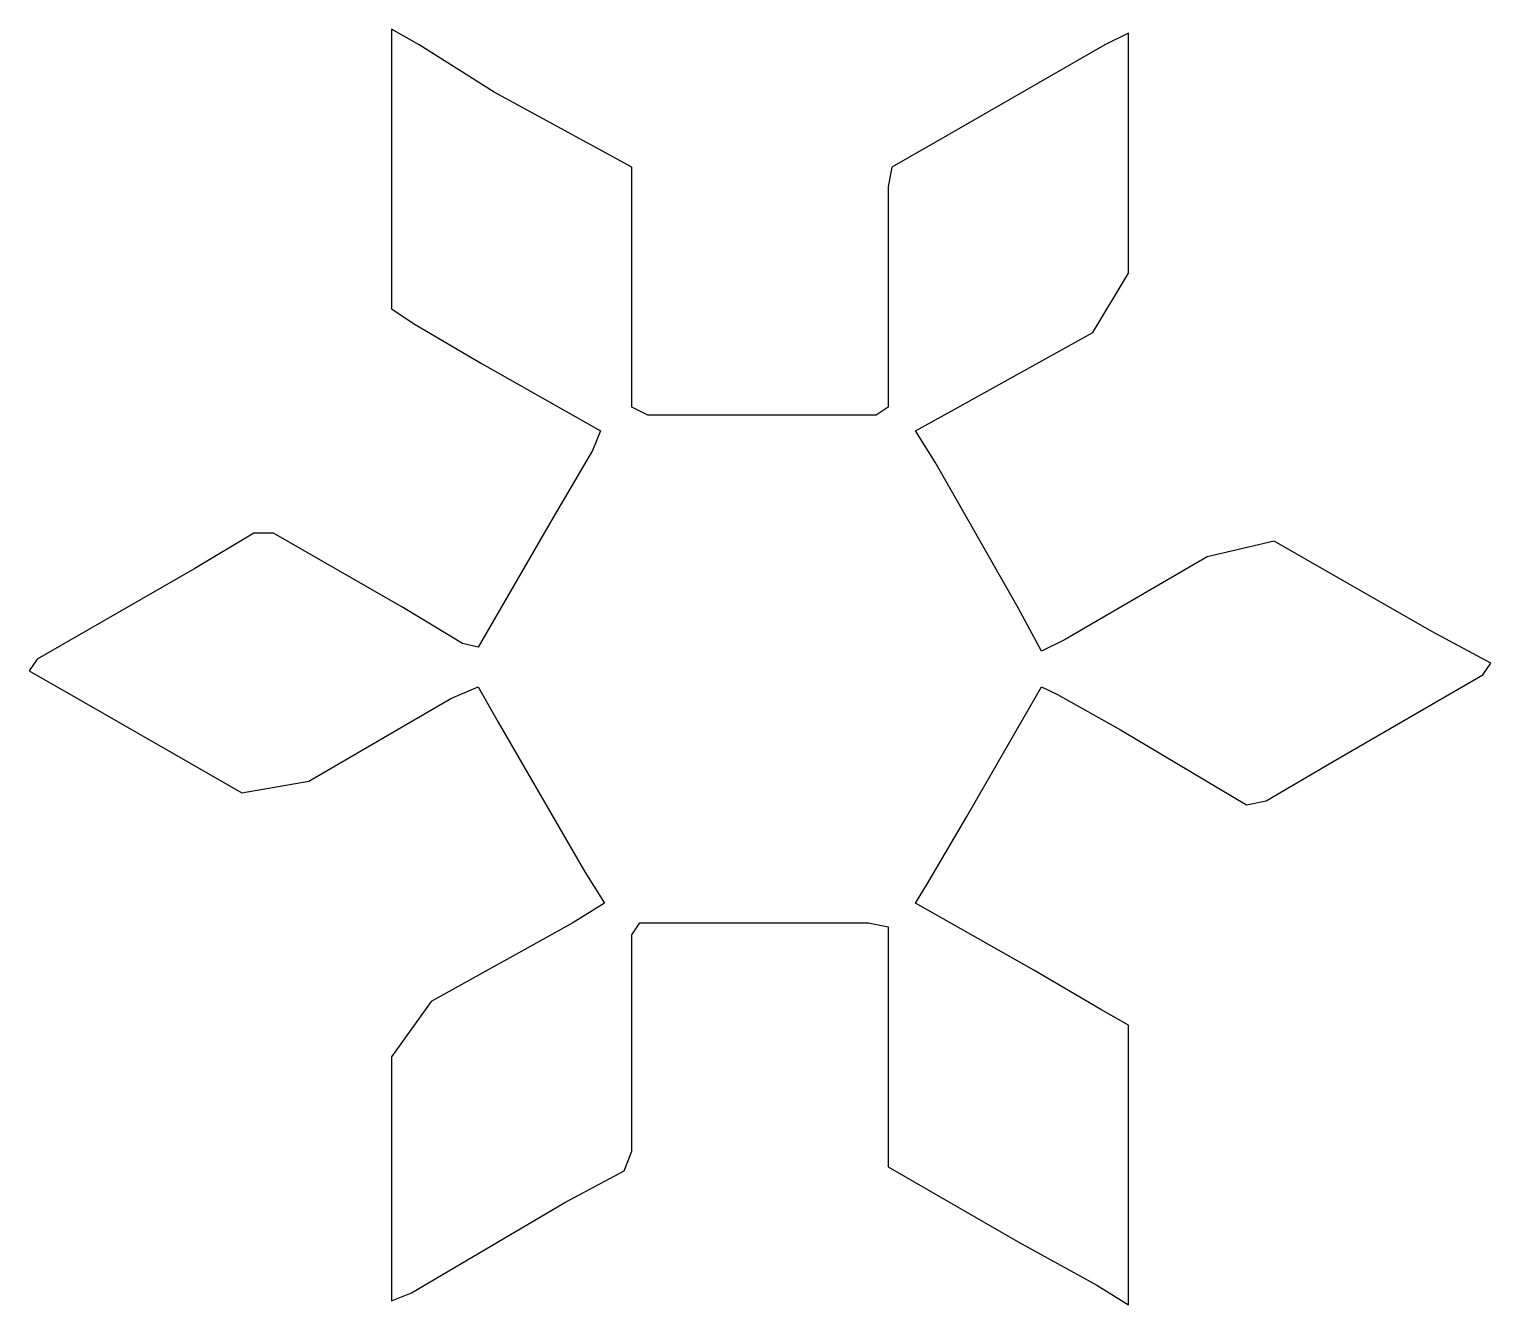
# Model space of a CAD drawing. Header units: centimetres. Extents: x -33.8 to 29.1, y -41.9 to 41.6.
# Drawn here: x 22.162 to 26.599, y -0.999 to 2.875 of the extents above; entities that cross this region are included whole.
import ezdxf

# ---------------------------------------------------------------- set-up
doc = ezdxf.new("R2010")
doc.units = ezdxf.units.CM
doc.header["$MEASUREMENT"] = 0
doc.layers.add('layer 1', color=7, linetype='Continuous')

msp = doc.modelspace()

# ---------------------------------------------------------------- linework, layer by layer
at = {"layer": 'layer 1', "color": 177}
msp.add_open_spline([(22.66396, 1.23717), (22.66396, 1.23717), (22.66396, 1.23717), (22.66396, 1.23717), (22.66396, 1.23717), (22.66396, 1.23717), (22.84339, 1.34478), (22.84339, 1.34478), (22.84339, 1.34478), (22.84339, 1.34478), (22.90321, 1.34478), (22.90321, 1.34478), (22.90321, 1.34478), (22.90321, 1.34478), (23.29793, 1.11762), (23.29793, 1.11762), (23.29793, 1.11762), (23.29793, 1.11762), (23.47736, 1.01001), (23.47736, 1.01001), (23.47736, 1.01001), (23.47736, 1.01001), (23.5252, 0.99804), (23.5252, 0.99804), (23.5252, 0.99804), (23.5252, 0.99804), (23.7525, 1.3926), (23.7525, 1.3926), (23.7525, 1.3926), (23.7525, 1.3926), (23.87211, 1.59586), (23.87211, 1.59586), (23.87211, 1.59586), (23.87211, 1.59586), (23.89603, 1.65563), (23.89603, 1.65563), (23.89603, 1.65563), (23.89603, 1.65563), (23.53717, 1.85889), (23.53717, 1.85889), (23.53717, 1.85889), (23.53717, 1.85889), (23.33383, 1.97845), (23.33383, 1.97845), (23.33383, 1.97845), (23.33383, 1.97845), (23.26206, 2.02626), (23.26206, 2.02626), (23.26206, 2.02626), (23.26206, 2.02626), (23.26206, 2.18172), (23.26206, 2.18172), (23.26206, 2.18172), (23.26206, 2.18172), (23.26206, 2.46864), (23.26206, 2.46864), (23.26206, 2.46864), (23.26206, 2.46864), (23.26206, 2.74365), (23.26206, 2.74365), (23.26206, 2.74365), (23.26206, 2.74365), (23.26206, 2.87515), (23.26206, 2.87515), (23.26206, 2.87515), (23.26206, 2.87515), (23.34577, 2.82733), (23.34577, 2.82733), (23.34577, 2.82733), (23.34577, 2.82733), (23.57304, 2.68386), (23.57304, 2.68386), (23.57304, 2.68386), (23.57304, 2.68386), (23.99172, 2.45669), (23.99172, 2.45669), (23.99172, 2.45669), (23.99172, 2.45669), (23.99172, 2.38496), (23.99172, 2.38496), (23.99172, 2.38496), (23.99172, 2.38496), (23.99172, 2.15779), (23.99172, 2.15779), (23.99172, 2.15779), (23.99172, 2.15779), (23.99172, 1.72736), (23.99172, 1.72736), (23.99172, 1.72736), (23.99172, 1.72736), (24.03956, 1.70344), (24.03956, 1.70344), (24.03956, 1.70344), (24.03956, 1.70344), (24.25488, 1.70344), (24.25488, 1.70344), (24.25488, 1.70344), (24.25488, 1.70344), (24.73335, 1.70344), (24.73335, 1.70344), (24.73335, 1.70344), (24.73335, 1.70344), (24.76922, 1.72736), (24.76922, 1.72736), (24.76922, 1.72736), (24.76922, 1.72736), (24.76922, 1.91866), (24.76922, 1.91866), (24.76922, 1.91866), (24.76922, 1.91866), (24.76922, 2.39693), (24.76922, 2.39693), (24.76922, 2.39693), (24.76922, 2.39693), (24.78119, 2.45669), (24.78119, 2.45669), (24.78119, 2.45669), (24.78119, 2.45669), (24.94864, 2.55235), (24.94864, 2.55235), (24.94864, 2.55235), (24.94864, 2.55235), (25.42714, 2.82733), (25.42714, 2.82733), (25.42714, 2.82733), (25.42714, 2.82733), (25.4989, 2.8632), (25.4989, 2.8632), (25.4989, 2.8632), (25.4989, 2.8632), (25.4989, 2.6958), (25.4989, 2.6958), (25.4989, 2.6958), (25.4989, 2.6958), (25.4989, 2.13387), (25.4989, 2.13387), (25.4989, 2.13387), (25.4989, 2.13387), (25.39124, 1.95455), (25.39124, 1.95455), (25.39124, 1.95455), (25.39124, 1.95455), (24.96062, 1.71542), (24.96062, 1.71542), (24.96062, 1.71542), (24.96062, 1.71542), (24.85296, 1.65563), (24.85296, 1.65563), (24.85296, 1.65563), (24.85296, 1.65563), (24.91278, 1.55999), (24.91278, 1.55999), (24.91278, 1.55999), (24.91278, 1.55999), (25.16397, 1.11762), (25.16397, 1.11762), (25.16397, 1.11762), (25.16397, 1.11762), (25.23573, 0.98609), (25.23573, 0.98609), (25.23573, 0.98609), (25.23573, 0.98609), (25.3075, 1.02196), (25.3075, 1.02196), (25.3075, 1.02196), (25.3075, 1.02196), (25.73815, 1.27304), (25.73815, 1.27304), (25.73815, 1.27304), (25.73815, 1.27304), (25.94147, 1.32086), (25.94147, 1.32086), (25.94147, 1.32086), (25.94147, 1.32086), (26.41996, 1.04588), (26.41996, 1.04588), (26.41996, 1.04588), (26.41996, 1.04588), (26.59939, 0.95022), (26.59939, 0.95022), (26.59939, 0.95022), (26.59939, 0.95022), (26.57544, 0.91435), (26.57544, 0.91435), (26.57544, 0.91435), (26.57544, 0.91435), (26.1209, 0.65132), (26.1209, 0.65132), (26.1209, 0.65132), (26.1209, 0.65132), (25.91755, 0.53176), (25.91755, 0.53176), (25.91755, 0.53176), (25.91755, 0.53176), (25.85776, 0.51979), (25.85776, 0.51979), (25.85776, 0.51979), (25.85776, 0.51979), (25.47498, 0.74698), (25.47498, 0.74698), (25.47498, 0.74698), (25.47498, 0.74698), (25.28358, 0.85459), (25.28358, 0.85459), (25.28358, 0.85459), (25.28358, 0.85459), (25.23573, 0.87848), (25.23573, 0.87848), (25.23573, 0.87848), (25.23573, 0.87848), (25.00846, 0.48392), (25.00846, 0.48392), (25.00846, 0.48392), (25.00846, 0.48392), (24.88885, 0.28068), (24.88885, 0.28068), (24.88885, 0.28068), (24.88885, 0.28068), (24.85296, 0.22089), (24.85296, 0.22089), (24.85296, 0.22089), (24.85296, 0.22089), (25.21181, 0.01765), (25.21181, 0.01765), (25.21181, 0.01765), (25.21181, 0.01765), (25.41516, -0.10193), (25.41516, -0.10193), (25.41516, -0.10193), (25.41516, -0.10193), (25.4989, -0.14975), (25.4989, -0.14975), (25.4989, -0.14975), (25.4989, -0.14975), (25.4989, -0.29322), (25.4989, -0.29322), (25.4989, -0.29322), (25.4989, -0.29322), (25.4989, -0.58018), (25.4989, -0.58018), (25.4989, -0.58018), (25.4989, -0.58018), (25.4989, -0.85516), (25.4989, -0.85516), (25.4989, -0.85516), (25.4989, -0.85516), (25.4989, -0.99863), (25.4989, -0.99863), (25.4989, -0.99863), (25.4989, -0.99863), (25.40321, -0.93884), (25.40321, -0.93884), (25.40321, -0.93884), (25.40321, -0.93884), (25.16397, -0.80734), (25.16397, -0.80734), (25.16397, -0.80734), (25.16397, -0.80734), (24.76922, -0.58018), (24.76922, -0.58018), (24.76922, -0.58018), (24.76922, -0.58018), (24.76922, -0.50844), (24.76922, -0.50844), (24.76922, -0.50844), (24.76922, -0.50844), (24.76922, -0.2693), (24.76922, -0.2693), (24.76922, -0.2693), (24.76922, -0.2693), (24.76922, 0.14915), (24.76922, 0.14915), (24.76922, 0.14915), (24.76922, 0.14915), (24.70943, 0.16113), (24.70943, 0.16113), (24.70943, 0.16113), (24.70943, 0.16113), (24.48215, 0.16113), (24.48215, 0.16113), (24.48215, 0.16113), (24.48215, 0.16113), (24.01564, 0.16113), (24.01564, 0.16113), (24.01564, 0.16113), (24.01564, 0.16113), (23.99172, 0.12523), (23.99172, 0.12523), (23.99172, 0.12523), (23.99172, 0.12523), (23.99172, -0.06606), (23.99172, -0.06606), (23.99172, -0.06606), (23.99172, -0.06606), (23.99172, -0.53236), (23.99172, -0.53236), (23.99172, -0.53236), (23.99172, -0.53236), (23.96779, -0.59212), (23.96779, -0.59212), (23.96779, -0.59212), (23.96779, -0.59212), (23.78837, -0.68778), (23.78837, -0.68778), (23.78837, -0.68778), (23.78837, -0.68778), (23.32185, -0.96276), (23.32185, -0.96276), (23.32185, -0.96276), (23.32185, -0.96276), (23.26206, -0.98669), (23.26206, -0.98669), (23.26206, -0.98669), (23.26206, -0.98669), (23.26206, -0.80734), (23.26206, -0.80734), (23.26206, -0.80734), (23.26206, -0.80734), (23.26206, -0.24541), (23.26206, -0.24541), (23.26206, -0.24541), (23.26206, -0.24541), (23.38167, -0.07801), (23.38167, -0.07801), (23.38167, -0.07801), (23.38167, -0.07801), (23.81229, 0.16113), (23.81229, 0.16113), (23.81229, 0.16113), (23.81229, 0.16113), (23.90798, 0.22089), (23.90798, 0.22089), (23.90798, 0.22089), (23.90798, 0.22089), (23.84819, 0.31655), (23.84819, 0.31655), (23.84819, 0.31655), (23.84819, 0.31655), (23.58502, 0.77087), (23.58502, 0.77087), (23.58502, 0.77087), (23.58502, 0.77087), (23.5252, 0.87848), (23.5252, 0.87848), (23.5252, 0.87848), (23.5252, 0.87848), (23.44149, 0.84261), (23.44149, 0.84261), (23.44149, 0.84261), (23.44149, 0.84261), (23.01087, 0.59153), (23.01087, 0.59153), (23.01087, 0.59153), (23.01087, 0.59153), (22.80749, 0.55566), (22.80749, 0.55566), (22.80749, 0.55566), (22.80749, 0.55566), (22.32903, 0.83066), (22.32903, 0.83066), (22.32903, 0.83066), (22.32903, 0.83066), (22.16157, 0.9263), (22.16157, 0.9263), (22.16157, 0.9263), (22.16157, 0.9263), (22.1855, 0.96217), (22.1855, 0.96217), (22.1855, 0.96217), (22.1855, 0.96217), (22.66396, 1.23717), (22.66396, 1.23717)], degree=3, knots=[0, 0, 0, 0, 0.0106383, 0.0106383, 0.0106383, 0.0106383, 0.0212766, 0.0212766, 0.0212766, 0.0212766, 0.0319149, 0.0319149, 0.0319149, 0.0319149, 0.0425532, 0.0425532, 0.0425532, 0.0425532, 0.0531915, 0.0531915, 0.0531915, 0.0531915, 0.0638298, 0.0638298, 0.0638298, 0.0638298, 0.0744681, 0.0744681, 0.0744681, 0.0744681, 0.0851064, 0.0851064, 0.0851064, 0.0851064, 0.0957447, 0.0957447, 0.0957447, 0.0957447, 0.106383, 0.106383, 0.106383, 0.106383, 0.1170213, 0.1170213, 0.1170213, 0.1170213, 0.1276596, 0.1276596, 0.1276596, 0.1276596, 0.1382979, 0.1382979, 0.1382979, 0.1382979, 0.1489362, 0.1489362, 0.1489362, 0.1489362, 0.1595745, 0.1595745, 0.1595745, 0.1595745, 0.1702128, 0.1702128, 0.1702128, 0.1702128, 0.1808511, 0.1808511, 0.1808511, 0.1808511, 0.1914894, 0.1914894, 0.1914894, 0.1914894, 0.2021277, 0.2021277, 0.2021277, 0.2021277, 0.212766, 0.212766, 0.212766, 0.212766, 0.2234043, 0.2234043, 0.2234043, 0.2234043, 0.2340426, 0.2340426, 0.2340426, 0.2340426, 0.2446809, 0.2446809, 0.2446809, 0.2446809, 0.2553191, 0.2553191, 0.2553191, 0.2553191, 0.2659574, 0.2659574, 0.2659574, 0.2659574, 0.2765957, 0.2765957, 0.2765957, 0.2765957, 0.287234, 0.287234, 0.287234, 0.287234, 0.2978723, 0.2978723, 0.2978723, 0.2978723, 0.3085106, 0.3085106, 0.3085106, 0.3085106, 0.3191489, 0.3191489, 0.3191489, 0.3191489, 0.3297872, 0.3297872, 0.3297872, 0.3297872, 0.3404255, 0.3404255, 0.3404255, 0.3404255, 0.3510638, 0.3510638, 0.3510638, 0.3510638, 0.3617021, 0.3617021, 0.3617021, 0.3617021, 0.3723404, 0.3723404, 0.3723404, 0.3723404, 0.3829787, 0.3829787, 0.3829787, 0.3829787, 0.393617, 0.393617, 0.393617, 0.393617, 0.4042553, 0.4042553, 0.4042553, 0.4042553, 0.4148936, 0.4148936, 0.4148936, 0.4148936, 0.4255319, 0.4255319, 0.4255319, 0.4255319, 0.4361702, 0.4361702, 0.4361702, 0.4361702, 0.4468085, 0.4468085, 0.4468085, 0.4468085, 0.4574468, 0.4574468, 0.4574468, 0.4574468, 0.4680851, 0.4680851, 0.4680851, 0.4680851, 0.4787234, 0.4787234, 0.4787234, 0.4787234, 0.4893617, 0.4893617, 0.4893617, 0.4893617, 0.5, 0.5, 0.5, 0.5, 0.5106383, 0.5106383, 0.5106383, 0.5106383, 0.5212766, 0.5212766, 0.5212766, 0.5212766, 0.5319149, 0.5319149, 0.5319149, 0.5319149, 0.5425532, 0.5425532, 0.5425532, 0.5425532, 0.5531915, 0.5531915, 0.5531915, 0.5531915, 0.5638298, 0.5638298, 0.5638298, 0.5638298, 0.5744681, 0.5744681, 0.5744681, 0.5744681, 0.5851064, 0.5851064, 0.5851064, 0.5851064, 0.5957447, 0.5957447, 0.5957447, 0.5957447, 0.606383, 0.606383, 0.606383, 0.606383, 0.6170213, 0.6170213, 0.6170213, 0.6170213, 0.6276596, 0.6276596, 0.6276596, 0.6276596, 0.6382979, 0.6382979, 0.6382979, 0.6382979, 0.6489362, 0.6489362, 0.6489362, 0.6489362, 0.6595745, 0.6595745, 0.6595745, 0.6595745, 0.6702128, 0.6702128, 0.6702128, 0.6702128, 0.6808511, 0.6808511, 0.6808511, 0.6808511, 0.6914894, 0.6914894, 0.6914894, 0.6914894, 0.7021277, 0.7021277, 0.7021277, 0.7021277, 0.712766, 0.712766, 0.712766, 0.712766, 0.7234043, 0.7234043, 0.7234043, 0.7234043, 0.7340426, 0.7340426, 0.7340426, 0.7340426, 0.7446809, 0.7446809, 0.7446809, 0.7446809, 0.7553191, 0.7553191, 0.7553191, 0.7553191, 0.7659574, 0.7659574, 0.7659574, 0.7659574, 0.7765957, 0.7765957, 0.7765957, 0.7765957, 0.787234, 0.787234, 0.787234, 0.787234, 0.7978723, 0.7978723, 0.7978723, 0.7978723, 0.8085106, 0.8085106, 0.8085106, 0.8085106, 0.8191489, 0.8191489, 0.8191489, 0.8191489, 0.8297872, 0.8297872, 0.8297872, 0.8297872, 0.8404255, 0.8404255, 0.8404255, 0.8404255, 0.8510638, 0.8510638, 0.8510638, 0.8510638, 0.8617021, 0.8617021, 0.8617021, 0.8617021, 0.8723404, 0.8723404, 0.8723404, 0.8723404, 0.8829787, 0.8829787, 0.8829787, 0.8829787, 0.893617, 0.893617, 0.893617, 0.893617, 0.9042553, 0.9042553, 0.9042553, 0.9042553, 0.9148936, 0.9148936, 0.9148936, 0.9148936, 0.9255319, 0.9255319, 0.9255319, 0.9255319, 0.9361702, 0.9361702, 0.9361702, 0.9361702, 0.9468085, 0.9468085, 0.9468085, 0.9468085, 0.9574468, 0.9574468, 0.9574468, 0.9574468, 0.9680851, 0.9680851, 0.9680851, 0.9680851, 0.9787234, 0.9787234, 0.9787234, 0.9787234, 1, 1, 1, 1], dxfattribs=at)

doc.saveas('drawing.dxf')
